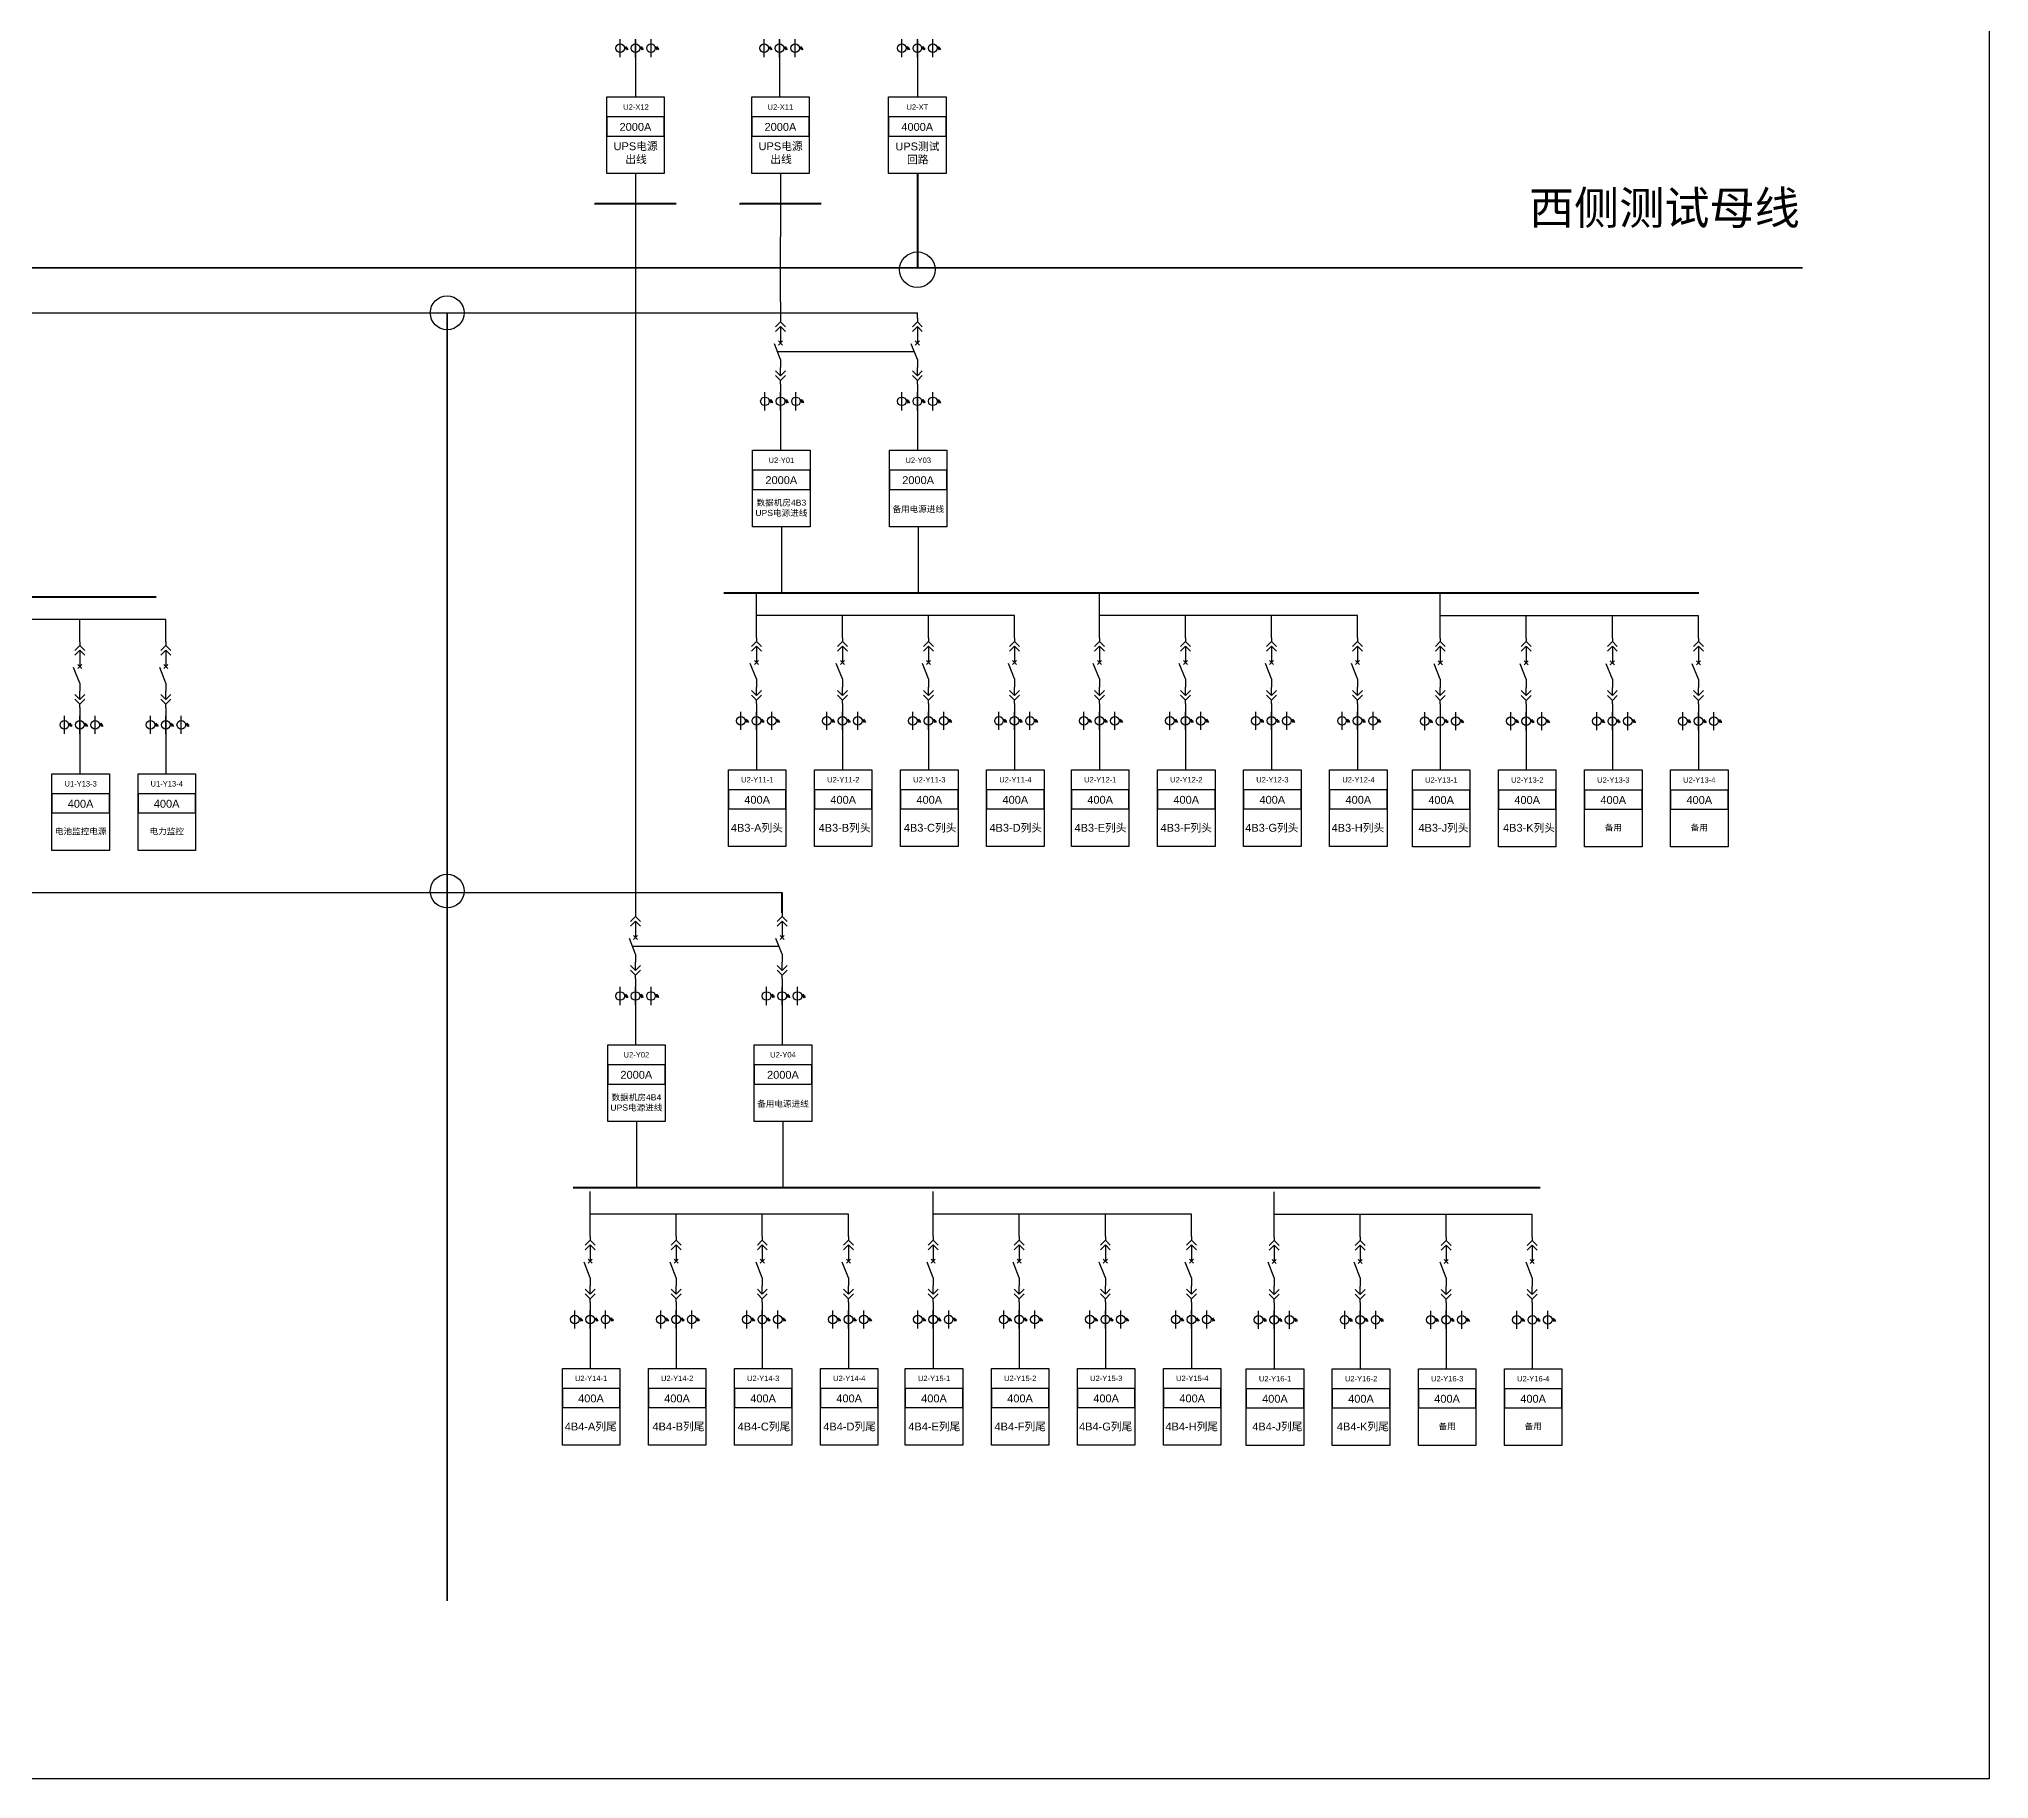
# Model space of a CAD drawing. Header units: millimetres. Extents: x -3460 to -460, y 6070 to 9130.
# Drawn here: x -1672.5 to -1495.8, y 6491.5 to 6649.2 of the extents above; entities that cross this region are included whole.
import ezdxf
from ezdxf.enums import TextEntityAlignment as Align

# ---------------------------------------------------------------- set-up
doc = ezdxf.new("R2010")
doc.units = ezdxf.units.MM
doc.header["$LTSCALE"] = 1000
doc.header["$MEASUREMENT"] = 0
doc.linetypes.add('HIDDEN', pattern=[0.375, 0.25, -0.125])
doc.styles.get("Standard").update_dxf_attribs({"font": 'arial.ttf'})

# ---------------------------------------------------------------- blocks, each defined once
blk = doc.blocks.new('A$C03DD39B5')
for p, q in [((417, 475), (283, 392)), ((417, 422), (283, 339)), ((350, 333), (350, 467))]:
    blk.add_line(p, q)
blk.add_lwpolyline([(700, 167), (0, 167)])
blk.add_circle((350, 167), 167)
blk = doc.blocks.new('DYDQAA05')
at = {"color": 0}
blk.add_lwpolyline([(0, 0), (0, -7)], dxfattribs=at)
blk = doc.blocks.new('DYDQAA03')
at = {"color": 0}
for points in [[(0, 0), (0, -1.5)], [(-2.12, -3.62), (0, -1.5)], [(-2.12, -5.62), (0, -3.5)], [(2.12, -3.62), (0, -1.5)], [(2.12, -5.62), (0, -3.5)], [(0, -3.5), (0, -7)]]:
    blk.add_lwpolyline(points, dxfattribs=at)
blk = doc.blocks.new('DYDQAA09')
at = {"color": 0}
blk.add_lwpolyline([(0, 0), (0, -3.5)], dxfattribs=at)
blk.add_lwpolyline([(0, 0), (0, -3.5)], dxfattribs=at)
blk.add_lwpolyline([(0, 0), (0, -3.5)], dxfattribs=at)
blk.add_lwpolyline([(0, 0), (0, -3.5)], dxfattribs=at)
blk.add_lwpolyline([(0, 0), (0, -3.5)], dxfattribs=at)
blk.add_lwpolyline([(0, 0), (0, -3.5)], dxfattribs=at)
blk.add_lwpolyline([(0, 0), (0, -3.5)], dxfattribs=at)
blk.add_lwpolyline([(0, 0), (0, -3.5)], dxfattribs=at)
blk.add_lwpolyline([(0, 0), (0, -3.5)], dxfattribs=at)
blk = doc.blocks.new('DYDQ0201')
at = {"color": 0}
for points in [[(0.86, -0.86), (-0.86, 0.86)], [(-0.86, -0.86), (0.86, 0.86)], [(0, -7), (-2.61, -0.37)]]:
    blk.add_lwpolyline(points, dxfattribs=at)
blk = doc.blocks.new('DYDQAA04')
at = {"color": 0}
for points in [[(0, -3.5), (0, 0)], [(-2.12, -1.38), (0, -3.5)], [(-2.12, -3.38), (0, -5.5)], [(2.12, -1.38), (0, -3.5)], [(2.12, -3.38), (0, -5.5)], [(0, -7), (0, -5.5)]]:
    blk.add_lwpolyline(points, dxfattribs=at)

msp = doc.modelspace()

# ---------------------------------------------------------------- linework, layer by layer
for p, q in [((-1618.47, 6649.14, -36060.06), (-1618.47, 6647.5, -36060.06)), ((-1605.42, 6649.14, -36060.06), (-1605.42, 6647.5, -36060.06)), ((-1592.93, 6649.14, -36060.06), (-1592.93, 6647.5, -36060.06)), ((-1618.47, 6647.5, -36060.06), (-1618.47, 6643.93, -36060.06)), ((-1605.42, 6647.5, -36060.06), (-1605.42, 6643.93, -36060.06)), ((-1592.93, 6647.5, -36060.06), (-1592.93, 6643.93, -36060.06)), ((-1618.47, 6636.98, -36060.06), (-1618.47, 6631.26, -36060.06)), ((-1605.33, 6636.98, -36091.55), (-1605.33, 6631.26, -36091.55)), ((-1618.47, 6631.26, -37443.34), (-1618.47, 6569.97, -37443.34)), ((-1605.33, 6625.36, -38827.65), (-1605.33, 6631.26, -37444.37)), ((-1605.33, 6617.12, -36626.43), (-1605.33, 6615.48, -36626.43)), ((-1605.33, 6615.48, -36626.43), (-1605.33, 6611.91, -36626.43)), ((-1605.25, 6604.96, -36657.92), (-1605.25, 6598.97, -36186.37)), ((-1607.52, 6594.9, -37569.65), (-1607.52, 6598.97, -36186.37)), ((-1576.43, 6594.9, -37569.65), (-1576.43, 6598.97, -36186.37)), ((-1545.53, 6594.88, -37569.65), (-1545.53, 6598.95, -36186.37)), ((-1668.84, 6596.57, -25577.54), (-1676.64, 6596.57, -26269.17)), ((-1668.84, 6594.54, -25577.54), (-1668.84, 6596.57, -25577.54)), ((-1661.04, 6596.57, -24885.9), (-1668.84, 6596.57, -25577.54)), ((-1661.04, 6594.54, -24885.9), (-1661.04, 6596.57, -24885.9)), ((-1599.72, 6596.94, -36186.37), (-1607.52, 6596.94, -36878.01)), ((-1599.72, 6594.9, -36186.37), (-1599.72, 6596.94, -36186.37)), ((-1591.92, 6596.94, -35494.74), (-1599.72, 6596.94, -36186.37)), ((-1591.92, 6594.9, -35494.74), (-1591.92, 6596.94, -35494.74)), ((-1584.12, 6596.94, -34803.1), (-1591.92, 6596.94, -35494.74)), ((-1584.12, 6594.9, -34803.1), (-1584.12, 6596.94, -34803.1)), ((-1568.63, 6596.94, -36186.37), (-1576.43, 6596.94, -36878.01)), ((-1568.63, 6594.9, -36186.37), (-1568.63, 6596.94, -36186.37)), ((-1560.83, 6596.94, -35494.74), (-1568.63, 6596.94, -36186.37)), ((-1560.83, 6594.9, -35494.74), (-1560.83, 6596.94, -35494.74)), ((-1553.03, 6596.94, -34803.1), (-1560.83, 6596.94, -35494.74)), ((-1553.03, 6594.9, -34803.1), (-1553.03, 6596.94, -34803.1)), ((-1537.74, 6596.91, -36186.37), (-1545.53, 6596.91, -36878.01)), ((-1537.74, 6594.88, -36186.37), (-1537.74, 6596.91, -36186.37)), ((-1529.94, 6596.91, -35494.74), (-1537.74, 6596.91, -36186.37)), ((-1529.94, 6594.88, -35494.74), (-1529.94, 6596.91, -35494.74)), ((-1522.14, 6596.91, -34803.1), (-1529.94, 6596.91, -35494.74)), ((-1522.14, 6594.88, -34803.1), (-1522.14, 6596.91, -34803.1)), ((-1668.84, 6587.79, -23376.32), (-1668.84, 6586.15, -23376.32)), ((-1661.04, 6587.79, -22684.68), (-1661.04, 6586.15, -22684.68)), ((-1607.52, 6588.16, -35368.44), (-1607.52, 6586.52, -35368.44)), ((-1599.72, 6588.16, -33985.16), (-1599.72, 6586.52, -33985.16)), ((-1591.92, 6588.16, -33293.52), (-1591.92, 6586.52, -33293.52)), ((-1584.12, 6588.16, -32601.88), (-1584.12, 6586.52, -32601.88)), ((-1576.43, 6588.16, -35368.44), (-1576.43, 6586.52, -35368.44)), ((-1568.63, 6588.16, -33985.16), (-1568.63, 6586.52, -33985.16)), ((-1560.83, 6588.16, -33293.52), (-1560.83, 6586.52, -33293.52)), ((-1553.03, 6588.16, -32601.88), (-1553.03, 6586.52, -32601.88)), ((-1545.53, 6588.13, -35368.44), (-1545.53, 6586.49, -35368.44)), ((-1537.74, 6588.13, -33985.16), (-1537.74, 6586.49, -33985.16)), ((-1529.94, 6588.13, -33293.52), (-1529.94, 6586.49, -33293.52)), ((-1522.14, 6588.13, -32601.88), (-1522.14, 6586.49, -32601.88)), ((-1668.84, 6586.15, -23376.32), (-1668.84, 6582.58, -23376.32)), ((-1661.04, 6586.15, -22684.68), (-1661.04, 6582.58, -22684.68)), ((-1607.52, 6586.52, -35368.44), (-1607.52, 6582.95, -35368.44)), ((-1599.72, 6586.52, -33985.16), (-1599.72, 6582.95, -33985.16)), ((-1591.92, 6586.52, -33293.52), (-1591.92, 6582.95, -33293.52)), ((-1584.12, 6586.52, -32601.88), (-1584.12, 6582.95, -32601.88)), ((-1576.43, 6586.52, -35368.44), (-1576.43, 6582.95, -35368.44)), ((-1568.63, 6586.52, -33985.16), (-1568.63, 6582.95, -33985.16)), ((-1560.83, 6586.52, -33293.52), (-1560.83, 6582.95, -33293.52)), ((-1553.03, 6586.52, -32601.88), (-1553.03, 6582.95, -32601.88)), ((-1545.53, 6586.49, -35368.44), (-1545.53, 6582.93, -35368.44)), ((-1537.74, 6586.49, -33985.16), (-1537.74, 6582.93, -33985.16)), ((-1529.94, 6586.49, -33293.52), (-1529.94, 6582.93, -33293.52)), ((-1522.14, 6586.49, -32601.88), (-1522.14, 6582.93, -32601.88)), ((-1618.47, 6563.22, -35242.12), (-1618.47, 6561.58, -35242.12)), ((-1618.47, 6561.58, -35242.12), (-1618.47, 6558.02, -35242.12)), ((-1618.39, 6551.06, -35273.61), (-1618.39, 6545.08, -34802.07)), ((-1622.58, 6540.64, -59005.68), (-1622.58, 6544.71, -57622.4)), ((-1591.49, 6540.64, -59005.68), (-1591.49, 6544.71, -57622.4)), ((-1560.59, 6540.61, -59005.68), (-1560.59, 6544.68, -57622.4)), ((-1614.78, 6542.67, -57622.4), (-1622.58, 6542.67, -58314.04)), ((-1614.78, 6540.64, -57622.4), (-1614.78, 6542.67, -57622.4)), ((-1606.98, 6542.67, -56930.76), (-1614.78, 6542.67, -57622.4)), ((-1606.98, 6540.64, -56930.76), (-1606.98, 6542.67, -56930.76)), ((-1599.18, 6542.67, -56239.13), (-1606.98, 6542.67, -56930.76)), ((-1599.18, 6540.64, -56239.13), (-1599.18, 6542.67, -56239.13)), ((-1583.69, 6542.67, -57622.4), (-1591.49, 6542.67, -58314.04)), ((-1583.69, 6540.64, -57622.4), (-1583.69, 6542.67, -57622.4)), ((-1575.89, 6542.67, -56930.76), (-1583.69, 6542.67, -57622.4)), ((-1575.89, 6540.64, -56930.76), (-1575.89, 6542.67, -56930.76)), ((-1568.09, 6542.67, -56239.13), (-1575.89, 6542.67, -56930.76)), ((-1568.09, 6540.64, -56239.13), (-1568.09, 6542.67, -56239.13)), ((-1552.79, 6542.65, -57622.4), (-1560.59, 6542.65, -58314.04)), ((-1552.79, 6540.61, -57622.4), (-1552.79, 6542.65, -57622.4)), ((-1544.99, 6542.65, -56930.76), (-1552.79, 6542.65, -57622.4)), ((-1544.99, 6540.61, -56930.76), (-1544.99, 6542.65, -56930.76)), ((-1537.2, 6542.65, -56239.13), (-1544.99, 6542.65, -56930.76)), ((-1537.2, 6540.61, -56239.13), (-1537.2, 6542.65, -56239.13)), ((-1622.58, 6533.89, -56804.46), (-1622.58, 6532.25, -56804.46)), ((-1622.58, 6532.25, -56804.46), (-1622.58, 6528.68, -56804.46)), ((-1614.78, 6533.89, -55421.19), (-1614.78, 6532.25, -55421.19)), ((-1614.78, 6532.25, -55421.19), (-1614.78, 6528.68, -55421.19)), ((-1606.98, 6533.89, -54729.55), (-1606.98, 6532.25, -54729.55)), ((-1606.98, 6532.25, -54729.55), (-1606.98, 6528.68, -54729.55)), ((-1599.18, 6533.89, -54037.91), (-1599.18, 6532.25, -54037.91)), ((-1599.18, 6532.25, -54037.91), (-1599.18, 6528.68, -54037.91)), ((-1591.49, 6533.89, -56804.46), (-1591.49, 6532.25, -56804.46)), ((-1591.49, 6532.25, -56804.46), (-1591.49, 6528.68, -56804.46)), ((-1583.69, 6533.89, -55421.19), (-1583.69, 6532.25, -55421.19)), ((-1583.69, 6532.25, -55421.19), (-1583.69, 6528.68, -55421.19)), ((-1575.89, 6533.89, -54729.55), (-1575.89, 6532.25, -54729.55)), ((-1575.89, 6532.25, -54729.55), (-1575.89, 6528.68, -54729.55)), ((-1568.09, 6533.89, -54037.91), (-1568.09, 6532.25, -54037.91)), ((-1568.09, 6532.25, -54037.91), (-1568.09, 6528.68, -54037.91)), ((-1560.59, 6533.86, -56804.46), (-1560.59, 6532.22, -56804.46)), ((-1560.59, 6532.22, -56804.46), (-1560.59, 6528.66, -56804.46)), ((-1552.79, 6533.86, -55421.19), (-1552.79, 6532.22, -55421.19)), ((-1552.79, 6532.22, -55421.19), (-1552.79, 6528.66, -55421.19)), ((-1544.99, 6533.86, -54729.55), (-1544.99, 6532.22, -54729.55)), ((-1544.99, 6532.22, -54729.55), (-1544.99, 6528.66, -54729.55)), ((-1537.2, 6533.86, -54037.91), (-1537.2, 6532.22, -54037.91)), ((-1537.2, 6532.22, -54037.91), (-1537.2, 6528.66, -54037.91))]:
    msp.add_line(p, q)
at = {"color": 1, "lineweight": 40}
for p, q in [((-1592.93, 6636.98, -36092.57), (-1592.93, 6628.45, -36092.57)), ((-1750.7, 6598.63, -24224.72), (-1661.91, 6598.63, -24224.72)), ((-1610.47, 6598.97, -36186.37), (-1522.11, 6598.97, -36186.37)), ((-1624.12, 6545.08, -36185.34), (-1536.48, 6545.08, -36185.34))]:
    msp.add_line(p, q, dxfattribs=at)
at = {"color": 1, "lineweight": 35}
msp.add_line((-1732.29, 6628.45, -26175.37), (-1512.71, 6628.45, -26175.37), dxfattribs=at)
at = {"color": 5, "lineweight": 30}
for p, q in [((-1732.28, 6624.36, -27888.22), (-1592.93, 6624.36, -38827.65)), ((-1745.41, 6571.81, -27966.21), (-1635.54, 6571.81, -49216.18)), ((-1635.54, 6571.81, -49216.18), (-1605.19, 6571.81, -37883.41))]:
    msp.add_line(p, q, dxfattribs=at)
at = {"color": 5, "lineweight": 35}
msp.add_line((-1635.53, 6624.28, -24099.45), (-1635.53, 6507.62, -24099.45), dxfattribs=at)
at = {"color": 5}
for p, q in [((-1592.93, 6623.87, -38827.65), (-1592.93, 6624.36, -38827.65)), ((-1592.93, 6617.12, -36626.43), (-1592.93, 6615.48, -36626.43)), ((-1592.93, 6615.48, -36626.43), (-1592.93, 6611.91, -36626.43)), ((-1592.85, 6604.96, -36657.92), (-1592.85, 6598.97, -36186.37)), ((-1605.19, 6563.22, -35682.19), (-1605.19, 6561.58, -35682.19)), ((-1605.19, 6561.58, -35682.19), (-1605.19, 6558.02, -35682.19)), ((-1605.11, 6551.06, -35713.68), (-1605.11, 6545.08, -35242.14))]:
    msp.add_line(p, q, dxfattribs=at)
at = {"linetype": 'HIDDEN', "ltscale": 2}
for p, q in [((-1605.61, 6620.85, -38827.65), (-1593.21, 6620.85, -38827.65)), ((-1618.75, 6566.95, -37883.41), (-1605.47, 6566.95, -37883.41))]:
    msp.add_line(p, q, dxfattribs=at)
at = {"color": 5, "lineweight": 40}
msp.add_line((-1605.19, 6569.97, -37883.41), (-1605.19, 6571.81, -37883.41), dxfattribs=at)
at = {"color": 1, "lineweight": 30, "ltscale": 0.002916}
msp.add_lwpolyline([(-1850, 6806.47), (-1495.8, 6806.47), (-1495.8, 6491.47), (-1850, 6491.47)], close=True, dxfattribs=at)
for points, elevation in [([(-1621.08, 6643.93), (-1615.87, 6643.93), (-1615.87, 6636.98), (-1621.08, 6636.98)], -36060.06), ([(-1607.94, 6643.93), (-1602.73, 6643.93), (-1602.73, 6636.98), (-1607.94, 6636.98)], -36091.55), ([(-1621.08, 6640.38), (-1615.87, 6640.38), (-1615.87, 6642.12), (-1621.08, 6642.12)], -36060.06), ([(-1607.94, 6640.38), (-1602.73, 6640.38), (-1602.73, 6642.12), (-1607.94, 6642.12)], -36091.55), ([(-1607.86, 6611.91), (-1602.65, 6611.91), (-1602.65, 6604.96), (-1607.86, 6604.96)], -36657.92), ([(-1607.86, 6608.36), (-1602.65, 6608.36), (-1602.65, 6610.1), (-1607.86, 6610.1)], -36657.92), ([(-1671.36, 6582.58), (-1666.15, 6582.58), (-1666.15, 6575.63), (-1671.36, 6575.63)], -23407.81), ([(-1663.56, 6582.58), (-1658.35, 6582.58), (-1658.35, 6575.63), (-1663.56, 6575.63)], -22716.17), ([(-1610.05, 6582.95), (-1604.84, 6582.95), (-1604.84, 6576), (-1610.05, 6576)], -35399.92), ([(-1602.25, 6582.95), (-1597.04, 6582.95), (-1597.04, 6576), (-1602.25, 6576)], -34016.65), ([(-1594.45, 6582.95), (-1589.24, 6582.95), (-1589.24, 6576), (-1594.45, 6576)], -33325.01), ([(-1586.65, 6582.95), (-1581.44, 6582.95), (-1581.44, 6576), (-1586.65, 6576)], -32633.37), ([(-1578.96, 6582.95), (-1573.75, 6582.95), (-1573.75, 6576), (-1578.96, 6576)], -35399.92), ([(-1571.16, 6582.95), (-1565.95, 6582.95), (-1565.95, 6576), (-1571.16, 6576)], -34016.65), ([(-1563.36, 6582.95), (-1558.15, 6582.95), (-1558.15, 6576), (-1563.36, 6576)], -33325.01), ([(-1555.56, 6582.95), (-1550.35, 6582.95), (-1550.35, 6576), (-1555.56, 6576)], -32633.37), ([(-1548.06, 6582.93), (-1542.85, 6582.93), (-1542.85, 6575.97), (-1548.06, 6575.97)], -35399.92), ([(-1540.26, 6582.93), (-1535.05, 6582.93), (-1535.05, 6575.97), (-1540.26, 6575.97)], -34016.65), ([(-1532.46, 6582.93), (-1527.25, 6582.93), (-1527.25, 6575.97), (-1532.46, 6575.97)], -33325.01), ([(-1524.66, 6582.93), (-1519.45, 6582.93), (-1519.45, 6575.97), (-1524.66, 6575.97)], -32633.37), ([(-1671.36, 6579.03), (-1666.15, 6579.03), (-1666.15, 6580.77), (-1671.36, 6580.77)], -23407.81), ([(-1663.56, 6579.03), (-1658.35, 6579.03), (-1658.35, 6580.77), (-1663.56, 6580.77)], -22716.17), ([(-1610.05, 6579.4), (-1604.84, 6579.4), (-1604.84, 6581.13), (-1610.05, 6581.13)], -35399.92), ([(-1602.25, 6579.4), (-1597.04, 6579.4), (-1597.04, 6581.13), (-1602.25, 6581.13)], -34016.65), ([(-1594.45, 6579.4), (-1589.24, 6579.4), (-1589.24, 6581.13), (-1594.45, 6581.13)], -33325.01), ([(-1586.65, 6579.4), (-1581.44, 6579.4), (-1581.44, 6581.13), (-1586.65, 6581.13)], -32633.37), ([(-1578.96, 6579.4), (-1573.75, 6579.4), (-1573.75, 6581.13), (-1578.96, 6581.13)], -35399.92), ([(-1571.16, 6579.4), (-1565.95, 6579.4), (-1565.95, 6581.13), (-1571.16, 6581.13)], -34016.65), ([(-1563.36, 6579.4), (-1558.15, 6579.4), (-1558.15, 6581.13), (-1563.36, 6581.13)], -33325.01), ([(-1555.56, 6579.4), (-1550.35, 6579.4), (-1550.35, 6581.13), (-1555.56, 6581.13)], -32633.37), ([(-1548.06, 6579.37), (-1542.85, 6579.37), (-1542.85, 6581.11), (-1548.06, 6581.11)], -35399.92), ([(-1540.26, 6579.37), (-1535.05, 6579.37), (-1535.05, 6581.11), (-1540.26, 6581.11)], -34016.65), ([(-1532.46, 6579.37), (-1527.25, 6579.37), (-1527.25, 6581.11), (-1532.46, 6581.11)], -33325.01), ([(-1524.66, 6579.37), (-1519.45, 6579.37), (-1519.45, 6581.11), (-1524.66, 6581.11)], -32633.37), ([(-1620.99, 6558.02), (-1615.78, 6558.02), (-1615.78, 6551.06), (-1620.99, 6551.06)], -35273.61), ([(-1620.99, 6554.46), (-1615.78, 6554.46), (-1615.78, 6556.2), (-1620.99, 6556.2)], -35273.61), ([(-1625.1, 6528.68), (-1619.9, 6528.68), (-1619.9, 6521.73), (-1625.1, 6521.73)], -56835.95), ([(-1617.31, 6528.68), (-1612.1, 6528.68), (-1612.1, 6521.73), (-1617.31, 6521.73)], -55452.68), ([(-1609.51, 6528.68), (-1604.3, 6528.68), (-1604.3, 6521.73), (-1609.51, 6521.73)], -54761.04), ([(-1601.71, 6528.68), (-1596.5, 6528.68), (-1596.5, 6521.73), (-1601.71, 6521.73)], -54069.4), ([(-1594.02, 6528.68), (-1588.81, 6528.68), (-1588.81, 6521.73), (-1594.02, 6521.73)], -56835.95), ([(-1586.22, 6528.68), (-1581.01, 6528.68), (-1581.01, 6521.73), (-1586.22, 6521.73)], -55452.68), ([(-1578.42, 6528.68), (-1573.21, 6528.68), (-1573.21, 6521.73), (-1578.42, 6521.73)], -54761.04), ([(-1570.62, 6528.68), (-1565.41, 6528.68), (-1565.41, 6521.73), (-1570.62, 6521.73)], -54069.4), ([(-1563.12, 6528.66), (-1557.91, 6528.66), (-1557.91, 6521.7), (-1563.12, 6521.7)], -56835.95), ([(-1555.32, 6528.66), (-1550.11, 6528.66), (-1550.11, 6521.7), (-1555.32, 6521.7)], -55452.68), ([(-1547.52, 6528.66), (-1542.31, 6528.66), (-1542.31, 6521.7), (-1547.52, 6521.7)], -54761.04), ([(-1539.72, 6528.66), (-1534.51, 6528.66), (-1534.51, 6521.7), (-1539.72, 6521.7)], -54069.4), ([(-1625.1, 6525.13), (-1619.9, 6525.13), (-1619.9, 6526.87), (-1625.1, 6526.87)], -56835.95), ([(-1617.31, 6525.13), (-1612.1, 6525.13), (-1612.1, 6526.87), (-1617.31, 6526.87)], -55452.68), ([(-1609.51, 6525.13), (-1604.3, 6525.13), (-1604.3, 6526.87), (-1609.51, 6526.87)], -54761.04), ([(-1601.71, 6525.13), (-1596.5, 6525.13), (-1596.5, 6526.87), (-1601.71, 6526.87)], -54069.4), ([(-1594.02, 6525.13), (-1588.81, 6525.13), (-1588.81, 6526.87), (-1594.02, 6526.87)], -56835.95), ([(-1586.22, 6525.13), (-1581.01, 6525.13), (-1581.01, 6526.87), (-1586.22, 6526.87)], -55452.68), ([(-1578.42, 6525.13), (-1573.21, 6525.13), (-1573.21, 6526.87), (-1578.42, 6526.87)], -54761.04), ([(-1570.62, 6525.13), (-1565.41, 6525.13), (-1565.41, 6526.87), (-1570.62, 6526.87)], -54069.4), ([(-1563.12, 6525.11), (-1557.91, 6525.11), (-1557.91, 6526.84), (-1563.12, 6526.84)], -56835.95), ([(-1555.32, 6525.11), (-1550.11, 6525.11), (-1550.11, 6526.84), (-1555.32, 6526.84)], -55452.68), ([(-1547.52, 6525.11), (-1542.31, 6525.11), (-1542.31, 6526.84), (-1547.52, 6526.84)], -54761.04), ([(-1539.72, 6525.11), (-1534.51, 6525.11), (-1534.51, 6526.84), (-1539.72, 6526.84)], -54069.4)]:
    msp.add_lwpolyline(points, close=True, dxfattribs=dict(elevation=elevation))
at = {"color": 1, "elevation": -36092.57}
for points in [[(-1595.54, 6643.93), (-1590.33, 6643.93), (-1590.33, 6636.98), (-1595.54, 6636.98)], [(-1595.54, 6640.38), (-1590.33, 6640.38), (-1590.33, 6642.12), (-1595.54, 6642.12)]]:
    msp.add_lwpolyline(points, close=True, dxfattribs=at)
at = {"color": 1, "lineweight": 40, "ltscale": 100}
for points, elevation in [([(-1614.79, 6634.23), (-1622.15, 6634.23), (-1622.15, 6634.23)], -46561.08), ([(-1601.65, 6634.23), (-1609.02, 6634.23), (-1609.02, 6634.23)], -46592.57)]:
    msp.add_lwpolyline(points, dxfattribs=dict(at, elevation=elevation))
at = {"color": 5}
for points, elevation in [([(-1595.46, 6611.91), (-1590.25, 6611.91), (-1590.25, 6604.96), (-1595.46, 6604.96)], -36657.92), ([(-1595.46, 6608.36), (-1590.25, 6608.36), (-1590.25, 6610.1), (-1595.46, 6610.1)], -36657.92), ([(-1607.71, 6558.02), (-1602.5, 6558.02), (-1602.5, 6551.06), (-1607.71, 6551.06)], -35713.68), ([(-1607.71, 6554.46), (-1602.5, 6554.46), (-1602.5, 6556.2), (-1607.71, 6556.2)], -35713.68)]:
    msp.add_lwpolyline(points, close=True, dxfattribs=dict(at, elevation=elevation))
at = {"color": 1, "lineweight": 30}
msp.add_circle((-1592.93, 6628.27, -24885.9), 1.61, dxfattribs=at)
at = {"color": 5, "lineweight": 30}
for centre in [(-1635.54, 6624.36, -35482.77), (-1635.54, 6571.95, -35482.77)]:
    msp.add_circle(centre, 1.53, dxfattribs=at)

# ---------------------------------------------------------------- block references
at = {"linetype": 'Continuous', "xscale": 0.002338875, "yscale": 0.002338875, "zscale": 0.002338875, "rotation": 270}
for p in [(-1620.26, 6649.18, -36060.06), (-1618.86, 6649.18, -36060.06), (-1617.46, 6649.18, -36060.06), (-1607.21, 6649.18, -36060.06), (-1605.81, 6649.18, -36060.06), (-1604.4, 6649.18, -36060.06), (-1594.73, 6649.18, -36060.06), (-1593.32, 6649.18, -36060.06), (-1591.92, 6649.18, -36060.06), (-1607.13, 6617.16, -36626.43), (-1605.72, 6617.16, -36626.43), (-1604.32, 6617.16, -36626.43), (-1670.63, 6587.83, -23376.32), (-1669.23, 6587.83, -23376.32), (-1667.83, 6587.83, -23376.32), (-1662.83, 6587.83, -22684.68), (-1661.43, 6587.83, -22684.68), (-1660.03, 6587.83, -22684.68), (-1609.32, 6588.2, -35368.44), (-1607.91, 6588.2, -35368.44), (-1606.51, 6588.2, -35368.44), (-1601.52, 6588.2, -33985.16), (-1600.11, 6588.2, -33985.16), (-1598.71, 6588.2, -33985.16), (-1593.72, 6588.2, -33293.52), (-1592.31, 6588.2, -33293.52), (-1590.91, 6588.2, -33293.52), (-1585.92, 6588.2, -32601.88), (-1584.51, 6588.2, -32601.88), (-1583.11, 6588.2, -32601.88), (-1578.23, 6588.2, -35368.44), (-1576.82, 6588.2, -35368.44), (-1575.42, 6588.2, -35368.44), (-1570.43, 6588.2, -33985.16), (-1569.02, 6588.2, -33985.16), (-1567.62, 6588.2, -33985.16), (-1562.63, 6588.2, -33293.52), (-1561.22, 6588.2, -33293.52), (-1559.82, 6588.2, -33293.52), (-1554.83, 6588.2, -32601.88), (-1553.42, 6588.2, -32601.88), (-1552.02, 6588.2, -32601.88), (-1547.33, 6588.17, -35368.44), (-1545.92, 6588.17, -35368.44), (-1544.52, 6588.17, -35368.44), (-1539.53, 6588.17, -33985.16), (-1538.13, 6588.17, -33985.16), (-1536.72, 6588.17, -33985.16), (-1531.73, 6588.17, -33293.52), (-1530.33, 6588.17, -33293.52), (-1528.92, 6588.17, -33293.52), (-1523.93, 6588.17, -32601.88), (-1522.53, 6588.17, -32601.88), (-1521.12, 6588.17, -32601.88), (-1620.26, 6563.26, -35242.12), (-1618.86, 6563.26, -35242.12), (-1617.46, 6563.26, -35242.12), (-1624.37, 6533.93, -56804.46), (-1622.97, 6533.93, -56804.46), (-1621.57, 6533.93, -56804.46), (-1616.57, 6533.93, -55421.19), (-1615.17, 6533.93, -55421.19), (-1613.77, 6533.93, -55421.19), (-1608.78, 6533.93, -54729.55), (-1607.37, 6533.93, -54729.55), (-1605.97, 6533.93, -54729.55), (-1600.98, 6533.93, -54037.91), (-1599.57, 6533.93, -54037.91), (-1598.17, 6533.93, -54037.91), (-1593.28, 6533.93, -56804.46), (-1591.88, 6533.93, -56804.46), (-1590.48, 6533.93, -56804.46), (-1585.49, 6533.93, -55421.19), (-1584.08, 6533.93, -55421.19), (-1582.68, 6533.93, -55421.19), (-1577.69, 6533.93, -54729.55), (-1576.28, 6533.93, -54729.55), (-1574.88, 6533.93, -54729.55), (-1569.89, 6533.93, -54037.91), (-1568.48, 6533.93, -54037.91), (-1567.08, 6533.93, -54037.91), (-1562.39, 6533.91, -56804.46), (-1560.98, 6533.91, -56804.46), (-1559.58, 6533.91, -56804.46), (-1554.59, 6533.91, -55421.19), (-1553.18, 6533.91, -55421.19), (-1551.78, 6533.91, -55421.19), (-1546.79, 6533.91, -54729.55), (-1545.38, 6533.91, -54729.55), (-1543.98, 6533.91, -54729.55), (-1538.99, 6533.91, -54037.91), (-1537.58, 6533.91, -54037.91), (-1536.18, 6533.91, -54037.91)]:
    msp.add_blockref('A$C03DD39B5', p, dxfattribs=at)
at = {"xscale": 0.2128954749704126, "yscale": 0.2128954749704126, "zscale": 0.2128954749704126}
for name, p in [('DYDQAA05', (-1605.33, 6625.36, -38827.65)), ('DYDQAA03', (-1605.33, 6623.87, -38827.65)), ('DYDQAA09', (-1605.33, 6622.38, -38827.65)), ('DYDQ0201', (-1605.33, 6621.63, -38827.65)), ('DYDQAA04', (-1605.33, 6619.4, -38827.65)), ('DYDQAA09', (-1605.33, 6620.14, -38827.65)), ('DYDQAA09', (-1605.33, 6617.91, -38827.65)), ('DYDQAA03', (-1668.84, 6594.54, -25577.54)), ('DYDQAA03', (-1661.04, 6594.54, -24885.9)), ('DYDQAA03', (-1607.52, 6594.9, -37569.65)), ('DYDQAA03', (-1599.72, 6594.9, -36186.37)), ('DYDQAA03', (-1591.92, 6594.9, -35494.74)), ('DYDQAA03', (-1584.12, 6594.9, -34803.1)), ('DYDQAA03', (-1576.43, 6594.9, -37569.65)), ('DYDQAA03', (-1568.63, 6594.9, -36186.37)), ('DYDQAA03', (-1560.83, 6594.9, -35494.74)), ('DYDQAA03', (-1553.03, 6594.9, -34803.1)), ('DYDQAA03', (-1545.53, 6594.88, -37569.65)), ('DYDQAA03', (-1537.74, 6594.88, -36186.37)), ('DYDQAA03', (-1529.94, 6594.88, -35494.74)), ('DYDQAA03', (-1522.14, 6594.88, -34803.1)), ('DYDQ0201', (-1668.84, 6592.3, -25577.54)), ('DYDQAA09', (-1668.84, 6593.05, -25577.54)), ('DYDQ0201', (-1661.04, 6592.3, -24885.9)), ('DYDQAA09', (-1661.04, 6593.05, -24885.9)), ('DYDQ0201', (-1607.52, 6592.67, -37569.65)), ('DYDQAA09', (-1607.52, 6593.41, -37569.65)), ('DYDQ0201', (-1599.72, 6592.67, -36186.37)), ('DYDQAA09', (-1599.72, 6593.41, -36186.37)), ('DYDQ0201', (-1591.92, 6592.67, -35494.74)), ('DYDQAA09', (-1591.92, 6593.41, -35494.74)), ('DYDQ0201', (-1584.12, 6592.67, -34803.1)), ('DYDQAA09', (-1584.12, 6593.41, -34803.1)), ('DYDQ0201', (-1576.43, 6592.67, -37569.65)), ('DYDQAA09', (-1576.43, 6593.41, -37569.65)), ('DYDQ0201', (-1568.63, 6592.67, -36186.37)), ('DYDQAA09', (-1568.63, 6593.41, -36186.37)), ('DYDQ0201', (-1560.83, 6592.67, -35494.74)), ('DYDQAA09', (-1560.83, 6593.41, -35494.74)), ('DYDQ0201', (-1553.03, 6592.67, -34803.1)), ('DYDQAA09', (-1553.03, 6593.41, -34803.1)), ('DYDQ0201', (-1545.53, 6592.64, -37569.65)), ('DYDQAA09', (-1545.53, 6593.39, -37569.65)), ('DYDQ0201', (-1537.74, 6592.64, -36186.37)), ('DYDQAA09', (-1537.74, 6593.39, -36186.37)), ('DYDQ0201', (-1529.94, 6592.64, -35494.74)), ('DYDQAA09', (-1529.94, 6593.39, -35494.74)), ('DYDQ0201', (-1522.14, 6592.64, -34803.1)), ('DYDQAA09', (-1522.14, 6593.39, -34803.1)), ('DYDQAA09', (-1668.84, 6590.81, -25577.54)), ('DYDQAA09', (-1661.04, 6590.81, -24885.9)), ('DYDQAA09', (-1607.52, 6591.18, -37569.65)), ('DYDQAA09', (-1599.72, 6591.18, -36186.37)), ('DYDQAA09', (-1591.92, 6591.18, -35494.74)), ('DYDQAA09', (-1584.12, 6591.18, -34803.1)), ('DYDQAA09', (-1576.43, 6591.18, -37569.65)), ('DYDQAA09', (-1568.63, 6591.18, -36186.37)), ('DYDQAA09', (-1560.83, 6591.18, -35494.74)), ('DYDQAA09', (-1553.03, 6591.18, -34803.1)), ('DYDQAA09', (-1545.53, 6591.15, -37569.65)), ('DYDQAA09', (-1537.74, 6591.15, -36186.37)), ('DYDQAA09', (-1529.94, 6591.15, -35494.74)), ('DYDQAA09', (-1522.14, 6591.15, -34803.1)), ('DYDQAA04', (-1668.84, 6590.07, -25577.54)), ('DYDQAA04', (-1661.04, 6590.07, -24885.9)), ('DYDQAA04', (-1607.52, 6590.43, -37569.65)), ('DYDQAA09', (-1607.52, 6588.94, -37569.65)), ('DYDQAA04', (-1599.72, 6590.43, -36186.37)), ('DYDQAA09', (-1599.72, 6588.94, -36186.37)), ('DYDQAA04', (-1591.92, 6590.43, -35494.74)), ('DYDQAA09', (-1591.92, 6588.94, -35494.74)), ('DYDQAA04', (-1584.12, 6590.43, -34803.1)), ('DYDQAA09', (-1584.12, 6588.94, -34803.1)), ('DYDQAA04', (-1576.43, 6590.43, -37569.65)), ('DYDQAA09', (-1576.43, 6588.94, -37569.65)), ('DYDQAA04', (-1568.63, 6590.43, -36186.37)), ('DYDQAA09', (-1568.63, 6588.94, -36186.37)), ('DYDQAA04', (-1560.83, 6590.43, -35494.74)), ('DYDQAA09', (-1560.83, 6588.94, -35494.74)), ('DYDQAA04', (-1553.03, 6590.43, -34803.1)), ('DYDQAA09', (-1553.03, 6588.94, -34803.1)), ('DYDQAA04', (-1545.53, 6590.41, -37569.65)), ('DYDQAA09', (-1545.53, 6588.92, -37569.65)), ('DYDQAA04', (-1537.74, 6590.41, -36186.37)), ('DYDQAA09', (-1537.74, 6588.92, -36186.37)), ('DYDQAA04', (-1529.94, 6590.41, -35494.74)), ('DYDQAA09', (-1529.94, 6588.92, -35494.74)), ('DYDQAA04', (-1522.14, 6590.41, -34803.1)), ('DYDQAA09', (-1522.14, 6588.92, -34803.1)), ('DYDQAA09', (-1668.84, 6588.58, -25577.54)), ('DYDQAA09', (-1661.04, 6588.58, -24885.9)), ('DYDQAA03', (-1618.47, 6569.97, -37443.34)), ('DYDQ0201', (-1618.47, 6567.73, -37443.34)), ('DYDQAA09', (-1618.47, 6568.48, -37443.34)), ('DYDQAA09', (-1618.47, 6566.24, -37443.34)), ('DYDQAA04', (-1618.47, 6565.5, -37443.34)), ('DYDQAA09', (-1618.47, 6564.01, -37443.34)), ('DYDQAA03', (-1622.58, 6540.64, -59005.68)), ('DYDQAA03', (-1614.78, 6540.64, -57622.4)), ('DYDQAA03', (-1606.98, 6540.64, -56930.76)), ('DYDQAA03', (-1599.18, 6540.64, -56239.13)), ('DYDQAA03', (-1591.49, 6540.64, -59005.68)), ('DYDQAA03', (-1583.69, 6540.64, -57622.4)), ('DYDQAA03', (-1575.89, 6540.64, -56930.76)), ('DYDQAA03', (-1568.09, 6540.64, -56239.13)), ('DYDQAA03', (-1560.59, 6540.61, -59005.68)), ('DYDQAA03', (-1552.79, 6540.61, -57622.4)), ('DYDQAA03', (-1544.99, 6540.61, -56930.76)), ('DYDQAA03', (-1537.2, 6540.61, -56239.13)), ('DYDQ0201', (-1622.58, 6538.4, -59005.68)), ('DYDQAA09', (-1622.58, 6539.15, -59005.68)), ('DYDQ0201', (-1614.78, 6538.4, -57622.4)), ('DYDQAA09', (-1614.78, 6539.15, -57622.4)), ('DYDQ0201', (-1606.98, 6538.4, -56930.76)), ('DYDQAA09', (-1606.98, 6539.15, -56930.76)), ('DYDQ0201', (-1599.18, 6538.4, -56239.13)), ('DYDQAA09', (-1599.18, 6539.15, -56239.13)), ('DYDQ0201', (-1591.49, 6538.4, -59005.68)), ('DYDQAA09', (-1591.49, 6539.15, -59005.68)), ('DYDQ0201', (-1583.69, 6538.4, -57622.4)), ('DYDQAA09', (-1583.69, 6539.15, -57622.4)), ('DYDQ0201', (-1575.89, 6538.4, -56930.76)), ('DYDQAA09', (-1575.89, 6539.15, -56930.76)), ('DYDQ0201', (-1568.09, 6538.4, -56239.13)), ('DYDQAA09', (-1568.09, 6539.15, -56239.13)), ('DYDQ0201', (-1560.59, 6538.38, -59005.68)), ('DYDQAA09', (-1560.59, 6539.12, -59005.68)), ('DYDQ0201', (-1552.79, 6538.38, -57622.4)), ('DYDQAA09', (-1552.79, 6539.12, -57622.4)), ('DYDQ0201', (-1544.99, 6538.38, -56930.76)), ('DYDQAA09', (-1544.99, 6539.12, -56930.76)), ('DYDQ0201', (-1537.2, 6538.38, -56239.13)), ('DYDQAA09', (-1537.2, 6539.12, -56239.13)), ('DYDQAA04', (-1622.58, 6536.17, -59005.68)), ('DYDQAA09', (-1622.58, 6536.91, -59005.68)), ('DYDQAA04', (-1614.78, 6536.17, -57622.4)), ('DYDQAA09', (-1614.78, 6536.91, -57622.4)), ('DYDQAA04', (-1606.98, 6536.17, -56930.76)), ('DYDQAA09', (-1606.98, 6536.91, -56930.76)), ('DYDQAA04', (-1599.18, 6536.17, -56239.13)), ('DYDQAA09', (-1599.18, 6536.91, -56239.13)), ('DYDQAA04', (-1591.49, 6536.17, -59005.68)), ('DYDQAA09', (-1591.49, 6536.91, -59005.68)), ('DYDQAA04', (-1583.69, 6536.17, -57622.4)), ('DYDQAA09', (-1583.69, 6536.91, -57622.4)), ('DYDQAA04', (-1575.89, 6536.17, -56930.76)), ('DYDQAA09', (-1575.89, 6536.91, -56930.76)), ('DYDQAA04', (-1568.09, 6536.17, -56239.13)), ('DYDQAA09', (-1568.09, 6536.91, -56239.13)), ('DYDQAA04', (-1560.59, 6536.14, -59005.68)), ('DYDQAA09', (-1560.59, 6536.89, -59005.68)), ('DYDQAA04', (-1552.79, 6536.14, -57622.4)), ('DYDQAA09', (-1552.79, 6536.89, -57622.4)), ('DYDQAA04', (-1544.99, 6536.14, -56930.76)), ('DYDQAA09', (-1544.99, 6536.89, -56930.76)), ('DYDQAA04', (-1537.2, 6536.14, -56239.13)), ('DYDQAA09', (-1537.2, 6536.89, -56239.13)), ('DYDQAA09', (-1622.58, 6534.68, -59005.68)), ('DYDQAA09', (-1614.78, 6534.68, -57622.4)), ('DYDQAA09', (-1606.98, 6534.68, -56930.76)), ('DYDQAA09', (-1599.18, 6534.68, -56239.13)), ('DYDQAA09', (-1591.49, 6534.68, -59005.68)), ('DYDQAA09', (-1583.69, 6534.68, -57622.4)), ('DYDQAA09', (-1575.89, 6534.68, -56930.76)), ('DYDQAA09', (-1568.09, 6534.68, -56239.13)), ('DYDQAA09', (-1560.59, 6534.65, -59005.68)), ('DYDQAA09', (-1552.79, 6534.65, -57622.4)), ('DYDQAA09', (-1544.99, 6534.65, -56930.76)), ('DYDQAA09', (-1537.2, 6534.65, -56239.13))]:
    msp.add_blockref(name, p, dxfattribs=at)
at = {"color": 5, "xscale": 0.2128954749704126, "yscale": 0.2128954749704126, "zscale": 0.2128954749704126}
for name, p in [('DYDQAA03', (-1592.93, 6623.87, -38827.65)), ('DYDQAA09', (-1592.93, 6622.38, -38827.65)), ('DYDQ0201', (-1592.93, 6621.63, -38827.65)), ('DYDQAA04', (-1592.93, 6619.4, -38827.65)), ('DYDQAA09', (-1592.93, 6620.14, -38827.65)), ('DYDQAA09', (-1592.93, 6617.91, -38827.65)), ('DYDQAA03', (-1605.19, 6569.97, -37883.41)), ('DYDQ0201', (-1605.19, 6567.73, -37883.41)), ('DYDQAA09', (-1605.19, 6568.48, -37883.41)), ('DYDQAA09', (-1605.19, 6566.24, -37883.41)), ('DYDQAA04', (-1605.19, 6565.5, -37883.41)), ('DYDQAA09', (-1605.19, 6564.01, -37883.41))]:
    msp.add_blockref(name, p, dxfattribs=at)
at = {"color": 5, "linetype": 'Continuous', "xscale": 0.002338875, "yscale": 0.002338875, "zscale": 0.002338875, "rotation": 270}
for p in [(-1594.73, 6617.16, -36626.43), (-1593.32, 6617.16, -36626.43), (-1591.92, 6617.16, -36626.43), (-1606.98, 6563.26, -35682.19), (-1605.58, 6563.26, -35682.19), (-1604.18, 6563.26, -35682.19)]:
    msp.add_blockref('A$C03DD39B5', p, dxfattribs=at)

# ---------------------------------------------------------------- texts
at = {"lineweight": 0}
for s, height, p in [('U2-X12', 0.49, (-1618.43, 6642.77, -35335.92)), ('U2-X11', 0.49, (-1605.34, 6642.77, -35367.4)), ('2000A', 0.713, (-1618.48, 6640.86, -37443.34)), ('2000A', 0.713, (-1605.34, 6640.86, -37474.83)), ('2000A', 0.713, (-1605.26, 6608.84, -38041.2)), ('400A', 0.713, (-1668.77, 6579.51, -24791.09)), ('400A', 0.713, (-1660.97, 6579.51, -24099.45)), ('400A', 0.713, (-1607.45, 6579.87, -36783.2)), ('400A', 0.713, (-1599.65, 6579.87, -35399.92)), ('400A', 0.713, (-1591.85, 6579.87, -34708.29)), ('400A', 0.713, (-1584.05, 6579.87, -34016.65)), ('400A', 0.713, (-1576.36, 6579.87, -36783.2)), ('400A', 0.713, (-1568.56, 6579.87, -35399.92)), ('400A', 0.713, (-1560.76, 6579.87, -34708.29)), ('400A', 0.713, (-1552.96, 6579.87, -34016.65)), ('400A', 0.713, (-1545.46, 6579.85, -36783.2)), ('400A', 0.713, (-1537.66, 6579.85, -35399.92)), ('400A', 0.713, (-1529.86, 6579.85, -34708.29)), ('400A', 0.713, (-1522.06, 6579.85, -34016.65)), ('4B3-A列头', 0.713, (-1607.47, 6577.33, -30971.06)), ('4B3-B列头', 0.713, (-1599.52, 6577.33, -30971.06)), ('4B3-C列头', 0.713, (-1591.77, 6577.33, -30971.06)), ('4B3-D列头', 0.713, (-1584.01, 6577.33, -30971.06)), ('4B3-E列头', 0.713, (-1576.33, 6577.33, -30971.06)), ('4B3-F列头', 0.713, (-1568.56, 6577.33, -30971.06)), ('4B3-G列头', 0.713, (-1560.8, 6577.33, -55452.68)), ('4B3-H列头', 0.713, (-1553, 6577.33, -55452.68)), ('4B3-J列头', 0.713, (-1545.24, 6577.33, -30971.06)), ('4B3-K列头', 0.713, (-1537.49, 6577.33, -30971.06)), ('2000A', 0.713, (-1618.4, 6554.94, -36656.89)), ('400A', 0.713, (-1622.51, 6525.61, -58219.23)), ('400A', 0.713, (-1614.71, 6525.61, -56835.95)), ('400A', 0.713, (-1606.91, 6525.61, -56144.31)), ('400A', 0.713, (-1599.11, 6525.61, -55452.68)), ('400A', 0.713, (-1591.42, 6525.61, -58219.23)), ('400A', 0.713, (-1583.62, 6525.61, -56835.95)), ('400A', 0.713, (-1575.82, 6525.61, -56144.31)), ('400A', 0.713, (-1568.02, 6525.61, -55452.68)), ('400A', 0.713, (-1560.52, 6525.58, -58219.23)), ('400A', 0.713, (-1552.72, 6525.58, -56835.95)), ('400A', 0.713, (-1544.92, 6525.58, -56144.31)), ('400A', 0.713, (-1537.12, 6525.58, -55452.68)), ('4B4-A列尾', 0.713, (-1622.53, 6523.06, -52407.08)), ('4B4-B列尾', 0.713, (-1614.58, 6523.06, -52407.08)), ('4B4-C列尾', 0.713, (-1606.83, 6523.06, -52407.08)), ('4B4-D列尾', 0.713, (-1599.07, 6523.06, -52407.08)), ('4B4-E列尾', 0.713, (-1591.39, 6523.06, -52407.08)), ('4B4-F列尾', 0.713, (-1583.61, 6523.06, -52407.08)), ('4B4-G列尾', 0.713, (-1575.86, 6523.06, -76888.7)), ('4B4-H列尾', 0.713, (-1568.06, 6523.06, -76888.7)), ('4B4-J列尾', 0.713, (-1560.3, 6523.06, -52407.08)), ('4B4-K列尾', 0.713, (-1552.55, 6523.06, -52407.08))]:
    msp.add_text(s, height=height, dxfattribs=at).set_placement(p, align=Align.CENTER)
at = {"color": 1, "lineweight": 0}
for s, height, p in [('U2-XT', 0.49, (-1592.93, 6642.77, -35368.42)), ('4000A', 0.713, (-1592.94, 6640.86, -37475.85))]:
    msp.add_text(s, height=height, dxfattribs=at).set_placement(p, align=Align.CENTER)
at = {"color": 5, "lineweight": 0}
for p in [(-1592.86, 6608.84, -38041.2), (-1605.11, 6554.94, -37096.96)]:
    msp.add_text('2000A', height=0.713, dxfattribs=at).set_placement(p, align=Align.CENTER)
at = {"width": 5.2091}
for s, insert, char_height, attachment_point in [('\\pi0.62243;UPS{\\fSimSun|b0|i0|c134|p2;电源\\P\\pi1.68468;出线}', (-1621.08, 6639.82, -38638.01), 0.7128, 1), ('\\pi0.62243;UPS{\\fSimSun|b0|i0|c134|p2;电源\\P\\pi1.68468;出线}', (-1607.94, 6639.82, -37381.04), 0.7128, 1), ('U2-Y01', (-1605.25, 6611, -36657.92), 0.49, 5), ('{\\fSimSun|b0|i0|c134|p2;\\H0.78125x;数据机房\\fArial|b0|i0|c0|p34;4B3 \\PUPS\\fSimSun|b0|i0|c134|p2;电源进线\\P}', (-1605.25, 6606.66, -36657.92), 0.7128, 5), ('U1-Y13-3\\P', (-1668.76, 6581.67, -23407.81), 0.49, 5), ('U1-Y13-4\\P', (-1660.96, 6581.67, -22716.17), 0.49, 5), ('U2-Y11-1', (-1607.44, 6582.04, -35399.92), 0.49, 5), ('U2-Y11-2', (-1599.64, 6582.04, -34016.65), 0.49, 5), ('U2-Y11-3', (-1591.84, 6582.04, -33325.01), 0.49, 5), ('U2-Y11-4', (-1584.04, 6582.04, -32633.37), 0.49, 5), ('U2-Y12-1', (-1576.35, 6582.04, -35399.92), 0.49, 5), ('U2-Y12-2', (-1568.55, 6582.04, -34016.65), 0.49, 5), ('U2-Y12-3', (-1560.75, 6582.04, -33325.01), 0.49, 5), ('U2-Y12-4', (-1552.95, 6582.04, -32633.37), 0.49, 5), ('U2-Y13-1', (-1545.45, 6582.02, -35399.92), 0.49, 5), ('U2-Y13-2', (-1537.65, 6582.02, -34016.65), 0.49, 5), ('U2-Y13-3', (-1529.85, 6582.02, -33325.01), 0.49, 5), ('U2-Y13-4', (-1522.06, 6582.02, -32633.37), 0.49, 5), ('{\\fSimSun|b0|i0|c134|p2;\\H0.78125x;电池监控电源}', (-1668.76, 6577.33, -23407.81), 0.7128, 5), ('{\\fSimSun|b0|i0|c134|p2;\\H0.78125x;电力监控}', (-1660.96, 6577.33, -22716.17), 0.7128, 5), ('{\\fSimSun|b0|i0|c134|p2;\\H0.78125x;备用\\P}', (-1529.85, 6577.67, -33325.01), 0.7128, 5), ('{\\fSimSun|b0|i0|c134|p2;\\H0.78125x;备用\\P}', (-1522.06, 6577.67, -32633.37), 0.7128, 5), ('U2-Y02', (-1618.39, 6557.11, -34803.09), 0.49, 5), ('{\\fSimSun|b0|i0|c134|p2;数据机房}4B4\\PUPS{\\fSimSun|b0|i0|c134|p2;电源进线}', (-1618.39, 6552.76, -36563.1), 0.5569, 5), ('U2-Y14-1', (-1622.5, 6527.78, -56835.95), 0.49, 5), ('U2-Y14-2', (-1614.7, 6527.78, -55452.68), 0.49, 5), ('U2-Y14-3', (-1606.9, 6527.78, -54761.04), 0.49, 5), ('U2-Y14-4', (-1599.1, 6527.78, -54069.4), 0.49, 5), ('U2-Y15-1\\P', (-1591.41, 6527.78, -56835.95), 0.49, 5), ('U2-Y15-2\\P', (-1583.61, 6527.78, -55452.68), 0.49, 5), ('U2-Y15-3\\P', (-1575.81, 6527.78, -54761.04), 0.49, 5), ('U2-Y15-4\\P', (-1568.01, 6527.78, -54069.4), 0.49, 5), ('U2-Y16-1\\P', (-1560.51, 6527.75, -56835.95), 0.49, 5), ('U2-Y16-2\\P', (-1552.71, 6527.75, -55452.68), 0.49, 5), ('U2-Y16-3\\P', (-1544.91, 6527.75, -54761.04), 0.49, 5), ('U2-Y16-4\\P', (-1537.11, 6527.75, -54069.4), 0.49, 5), ('{\\fSimSun|b0|i0|c134|p2;\\H0.78125x;备用\\P}', (-1544.91, 6523.4, -54761.04), 0.7128, 5), ('{\\fSimSun|b0|i0|c134|p2;\\H0.78125x;备用\\P}', (-1537.11, 6523.4, -54069.4), 0.7128, 5)]:
    msp.add_mtext(s, dxfattribs=dict(at, insert=insert, char_height=char_height, attachment_point=attachment_point))
at = {"color": 1, "attachment_point": 1}
for s, insert, char_height, width in [('\\pi0.62044;UPS{\\fSimSun|b0|i0|c134|p2;测试\\P\\pi1.67472;回路}', (-1595.54, 6639.8, -36092.57), 0.7128, 5.2091), ('西侧测试母线', (-1537.5, 6635.38, 18759.15), 3, 35.8664)]:
    msp.add_mtext(s, dxfattribs=dict(at, insert=insert, char_height=char_height, width=width))
at = {"color": 5, "width": 5.2091, "attachment_point": 5}
for s, insert, char_height in [('U2-Y03', (-1592.85, 6611, -36657.92), 0.49), ('{\\fSimSun|b0|i0|c134|p2;\\H0.78125x;备用电源进线\\P}', (-1592.85, 6606.54, -36657.92), 0.7128), ('U2-Y04', (-1605.11, 6557.11, -35713.68), 0.49), ('{\\fSimSun|b0|i0|c134|p2;\\H0.78125x;备用电源进线\\P}', (-1605.11, 6552.64, -35713.68), 0.7128)]:
    msp.add_mtext(s, dxfattribs=dict(at, insert=insert, char_height=char_height))

doc.saveas('drawing.dxf')
